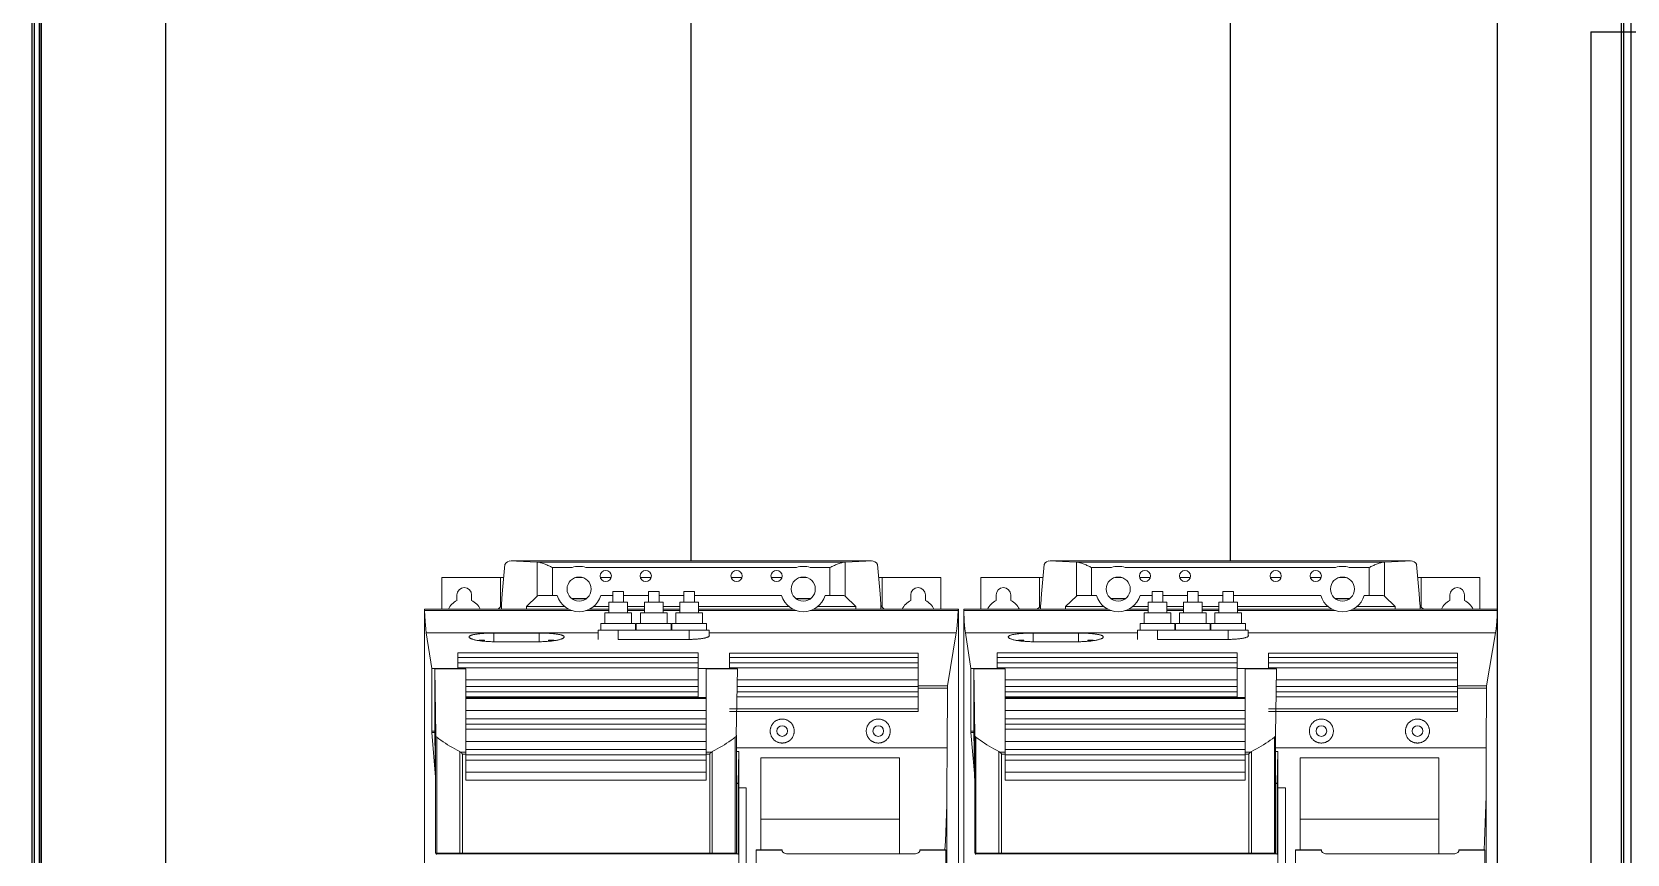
# Model space of a CAD drawing. Header units: millimetres. Extents: x 37984 to 70752, y 14140 to 37584.
# Drawn here: x 39499 to 40097, y 19641 to 19949 of the extents above; entities that cross this region are included whole.
import ezdxf

# ---------------------------------------------------------------- set-up
doc = ezdxf.new("R2010")
doc.units = ezdxf.units.MM
doc.set_wipeout_variables(frame=1)
doc.layers.add('! NO PLOT !', color=7, linetype='Continuous', true_color=0xff75dd, plot=False)
doc.layers.add('000-PI-Oprema', color=30, linetype='Continuous', lineweight=5)
doc.layers.add('000-SI-Oprema', color=30, linetype='Continuous', lineweight=5)
doc.layers.add('000-PI-ORMAR', color=2, linetype='Continuous')
doc.layers.add('002-PI-Kabelska kanalica', color=150, linetype='Continuous')

# ---------------------------------------------------------------- blocks, each defined once
blk = doc.blocks.new('8606.000_back')
at = {"layer": '000-PI-ORMAR'}
for p, q in [((47606.03, 38573.17), (47606.03, 36588.67)), ((48198.03, 36588.67), (48198.03, 38573.17)), ((47602.52, 38552.67), (47602.52, 36601.67)), ((47605.24, 38552.67), (47605.24, 36601.67)), ((47606.02, 36601.67), (47606.02, 38552.53)), ((48198.8, 38552.67), (48198.8, 36601.67)), ((48201.52, 38552.67), (48201.52, 36601.67))]:
    blk.add_line(p, q, dxfattribs=at)
blk = doc.blocks.new('6SL3220-3YE3X-1XXX')
blk.add_wipeout([(0, 31.9), (0, 165.4), (35.74, 165.4), (34.64, 166.78), (33.18, 167.6), (31.4, 167.91), (-3.6, 167.91), (-3.6, 169.1), (-3.53, 170.1), (-3.38, 170.1), (-3.38, 171.1), (-3.5, 171.1), (-3.5, 606.71), (2.92, 606.71), (2.92, 618.6), (26.16, 618.6), (26.6, 623.52), (27.58, 624.49), (28.9, 624.9), (163.9, 624.9), (165.22, 624.49), (166.2, 623.52), (166.64, 618.6), (189.88, 618.6), (189.88, 606.71), (196.5, 606.7), (196.5, 474.4), (194.75, 474.4), (194.5, 434.4), (196.5, 434.4), (196.5, 171.1), (196.18, 171.1), (196.18, 170.1), (196.33, 170.1), (196.4, 169.1), (196.4, 167.91), (161.4, 167.91), (159.72, 167.62), (158.17, 166.74), (157.06, 165.4), (193, 165.4), (193, 35.9), (192.76, 34.29), (192.04, 32.94), (191.99, 32.98), (190.9, 31.83), (189.54, 31.15), (188, 30.9), (148.9, 30.9), (148.9, 29.9), (147.75, 29.69), (146.78, 29.02), (146.12, 28.05), (145.9, 26.9), (145.9, 12.9), (146.12, 11.74), (146.78, 10.78), (147.73, 10.14), (148.9, 9.9), (150.07, 9.66), (151.02, 9.02), (151.69, 8.04), (151.9, 6.9), (151.9, 5.1), (151.64, 3.84), (150.92, 2.84), (149.8, 2.2), (146.1, 1.1), (142.4, 0), (141.5, -0.1), (136.4, -0.1), (135.5, 0), (128.1, 2.2), (126.98, 2.83), (126.27, 3.9), (126, 5.1), (126, 6.9), (126.23, 8.05), (126.88, 9.02), (127.88, 9.67), (130.13, 10.13), (131.12, 10.78), (131.77, 11.73), (132, 12.9), (132, 26.9), (131.76, 28.05), (131.12, 29.02), (130.13, 29.68), (129, 29.9), (129, 30.9), (57.3, 30.9), (57.3, 29.9), (56.17, 29.68), (55.18, 29.02), (54.56, 28.04), (54.3, 26.9), (54.3, 12.9), (54.54, 11.72), (55.18, 10.78), (56.19, 10.11), (57.3, 9.9), (58.5, 9.65), (59.42, 9.02), (60.05, 8.05), (60.3, 6.9), (60.3, 5.1), (60.06, 3.82), (59.27, 2.78), (58.2, 2.2), (54.5, 1.1), (50.8, 0), (49.9, -0.1), (44.8, -0.1), (43.9, 0), (40.2, 1.1), (36.5, 2.2), (35.4, 2.83), (34.66, 3.82), (34.4, 5.06), (34.4, 6.9), (34.62, 8.03), (35.28, 9.02), (36.29, 9.68), (37.4, 9.9), (38.55, 10.11), (39.52, 10.78), (40.17, 11.76), (40.4, 12.9), (40.4, 26.9), (40.17, 28.06), (39.52, 29.02), (38.55, 29.69), (37.4, 29.9), (37.4, 30.9), (3, 30.9), (1.42, 31.15)]).dxf.layer = '000-PI-Oprema'
at = {"layer": '000-PI-Oprema', "ltscale": 0.25}
for p, q in [((25.62, 612.53), (26.6, 623.52)), ((38.58, 624.4), (28.41, 624.83)), ((28.9, 624.9), (163.9, 624.9)), ((38.58, 624.4), (154.22, 624.4)), ((38.7, 624.39), (38.58, 624.4)), ((39.02, 624.36), (38.7, 624.39)), ((38.7, 611.57), (38.7, 624.39)), ((39.34, 624.31), (39.02, 624.36)), ((39.67, 624.24), (39.34, 624.31)), ((39.99, 624.15), (39.67, 624.24)), ((40.31, 624.06), (39.99, 624.15)), ((40.63, 623.96), (40.31, 624.06)), ((40.96, 623.85), (40.63, 623.96)), ((41.3, 623.73), (40.96, 623.85)), ((41.64, 623.6), (41.3, 623.73)), ((41.99, 623.46), (41.64, 623.6)), ((42.34, 623.31), (41.99, 623.46)), ((42.69, 623.17), (42.34, 623.31)), ((43.04, 623.01), (42.69, 623.17)), ((43.39, 622.86), (43.04, 623.01)), ((43.73, 622.71), (43.39, 622.86)), ((44.06, 622.56), (43.73, 622.71)), ((44.4, 622.41), (44.06, 622.56)), ((44.4, 622.41), (51.84, 622.41)), ((44.4, 611.9), (44.4, 622.41)), ((56.96, 622.41), (135.84, 622.41)), ((140.96, 622.41), (148.4, 622.41)), ((148.4, 622.41), (148.74, 622.56)), ((148.4, 611.9), (148.4, 622.41)), ((148.74, 622.56), (149.08, 622.72)), ((149.08, 622.72), (149.44, 622.87)), ((149.44, 622.87), (149.77, 623.02)), ((149.77, 623.02), (150.11, 623.16)), ((150.11, 623.16), (150.45, 623.31)), ((150.45, 623.31), (150.8, 623.45)), ((150.8, 623.45), (151.15, 623.59)), ((151.15, 623.59), (151.5, 623.73)), ((151.5, 623.73), (151.84, 623.85)), ((151.84, 623.85), (152.17, 623.96)), ((152.17, 623.96), (152.49, 624.06)), ((152.49, 624.06), (152.81, 624.15)), ((152.81, 624.15), (153.13, 624.24)), ((153.13, 624.24), (153.46, 624.31)), ((153.46, 624.31), (153.78, 624.36)), ((153.78, 624.36), (154.1, 624.39)), ((154.22, 624.4), (154.1, 624.39)), ((154.1, 611.57), (154.1, 624.39)), ((154.22, 624.4), (164.39, 624.83)), ((167.18, 612.53), (166.2, 623.52)), ((2.92, 618.6), (24.9, 618.6)), ((2.92, 606.71), (2.92, 618.6)), ((24.9, 618.6), (26.16, 618.6)), ((24.9, 607.48), (24.9, 618.6)), ((53.07, 618.6), (55.73, 618.6)), ((62.39, 618.6), (66.41, 618.6)), ((77.39, 618.6), (81.41, 618.6)), ((111.39, 618.6), (115.41, 618.6)), ((126.39, 618.6), (130.41, 618.6)), ((137.07, 618.6), (139.73, 618.6)), ((166.64, 618.6), (167.9, 618.6)), ((167.9, 618.6), (189.88, 618.6)), ((167.9, 607.48), (167.9, 618.6)), ((189.88, 606.71), (189.88, 618.6)), ((8.65, 610), (8.65, 612.1)), ((8.65, 610), (8.67, 610)), ((14.13, 610), (14.15, 610)), ((14.15, 610), (14.15, 612.1)), ((25.35, 608.6), (25.62, 612.53)), ((34.67, 607.8), (38.7, 611.57)), ((39.16, 611.9), (38.7, 611.57)), ((39.16, 611.9), (46.25, 611.9)), ((51.57, 610.8), (57.23, 610.8)), ((51.84, 610.6), (56.96, 610.6)), ((62.55, 611.9), (67.1, 611.9)), ((67.1, 613.4), (69.1, 613.4)), ((67.1, 609.4), (67.1, 613.4)), ((69.1, 613.4), (71.1, 613.4)), ((71.1, 609.4), (71.1, 613.4)), ((71.1, 611.9), (80.35, 611.9)), ((80.35, 613.4), (84.35, 613.4)), ((80.35, 609.4), (80.35, 613.4)), ((84.35, 609.4), (84.35, 613.4)), ((84.35, 611.9), (93.6, 611.9)), ((93.6, 613.4), (95.6, 613.4)), ((93.6, 609.4), (93.6, 613.4)), ((95.6, 613.4), (97.6, 613.4)), ((97.6, 609.4), (97.6, 613.4)), ((97.6, 611.9), (130.25, 611.9)), ((135.57, 610.8), (141.23, 610.8)), ((135.84, 610.6), (140.96, 610.6)), ((146.55, 611.9), (148.4, 611.9)), ((148.4, 611.9), (153.64, 611.9)), ((154.1, 611.57), (153.64, 611.9)), ((158.13, 607.8), (154.1, 611.57)), ((167.45, 608.6), (167.18, 612.53)), ((178.65, 610), (178.65, 612.1)), ((178.65, 610), (178.67, 610)), ((184.13, 610), (184.15, 610)), ((184.15, 610), (184.15, 612.1)), ((-3.5, 606.71), (50.58, 606.71)), ((-3.5, 171.1), (-3.5, 606.7)), ((-3.46, 606.2), (51.82, 606.2)), ((25.3, 606.71), (25.3, 608.3)), ((34.67, 607.8), (48.92, 607.8)), ((34.67, 606.71), (34.67, 607.8)), ((56.98, 606.2), (65.6, 606.2)), ((58.22, 606.71), (65.6, 606.71)), ((59.88, 607.8), (65.6, 607.8)), ((64.1, 605.4), (69.1, 605.4)), ((64.1, 601.4), (64.1, 605.4)), ((65.6, 609.4), (69.1, 609.4)), ((65.6, 605.4), (65.6, 609.4)), ((69.1, 609.4), (72.6, 609.4)), ((69.1, 605.4), (74.1, 605.4)), ((72.6, 605.4), (72.6, 609.4)), ((72.6, 607.8), (78.85, 607.8)), ((72.6, 606.71), (78.85, 606.71)), ((72.6, 606.2), (78.85, 606.2)), ((74.1, 601.4), (74.1, 605.4)), ((77.35, 605.4), (87.35, 605.4)), ((77.35, 601.4), (77.35, 605.4)), ((78.85, 609.4), (85.85, 609.4)), ((78.85, 605.4), (78.85, 609.4)), ((85.85, 605.4), (85.85, 609.4)), ((85.85, 607.8), (92.1, 607.8)), ((85.85, 606.71), (92.1, 606.71)), ((85.85, 606.2), (92.1, 606.2)), ((87.35, 601.4), (87.35, 605.4)), ((90.6, 605.4), (95.6, 605.4)), ((90.6, 601.4), (90.6, 605.4)), ((92.1, 609.4), (95.6, 609.4)), ((92.1, 605.4), (92.1, 609.4)), ((95.6, 609.4), (99.1, 609.4)), ((95.6, 605.4), (100.6, 605.4)), ((99.1, 605.4), (99.1, 609.4)), ((99.1, 607.8), (132.92, 607.8)), ((99.1, 606.71), (134.58, 606.71)), ((99.1, 606.2), (135.82, 606.2)), ((100.6, 601.4), (100.6, 605.4)), ((140.98, 606.2), (196.45, 606.2)), ((142.22, 606.71), (196.49, 606.71)), ((143.88, 607.8), (158.13, 607.8)), ((158.13, 606.71), (158.13, 607.8)), ((167.5, 606.71), (167.5, 608.3)), ((196.5, 474.4), (196.5, 606.7)), ((-2.84, 597.9), (61.6, 597.9)), ((-0.82, 584.52), (-2.84, 597.9)), ((17.94, 597.64), (18.32, 597.66)), ((18.32, 597.66), (18.72, 597.69)), ((18.72, 597.69), (19.13, 597.72)), ((19.13, 597.72), (19.54, 597.74)), ((19.54, 597.74), (19.96, 597.75)), ((19.96, 597.75), (20.38, 597.77)), ((20.38, 597.77), (20.81, 597.78)), ((20.81, 597.78), (21.23, 597.79)), ((21.23, 597.79), (21.66, 597.8)), ((21.66, 597.8), (22.08, 597.8)), ((22.08, 597.8), (22.5, 597.8)), ((22.5, 597.8), (39.5, 597.8)), ((22.5, 594.57), (22.5, 597.8)), ((39.92, 597.8), (39.5, 597.8)), ((39.5, 594.57), (39.5, 597.8)), ((40.34, 597.8), (39.92, 597.8)), ((40.77, 597.79), (40.34, 597.8)), ((41.19, 597.78), (40.77, 597.79)), ((41.62, 597.77), (41.19, 597.78)), ((42.04, 597.75), (41.62, 597.77)), ((42.46, 597.74), (42.04, 597.75)), ((42.87, 597.72), (42.46, 597.74)), ((43.28, 597.69), (42.87, 597.72)), ((43.68, 597.66), (43.28, 597.69)), ((44.06, 597.64), (43.68, 597.66)), ((61.6, 598.9), (103.1, 598.9)), ((61.6, 595.4), (61.6, 598.9)), ((62.6, 601.4), (69.1, 601.4)), ((62.6, 598.9), (62.6, 601.4)), ((69.1, 601.4), (75.6, 601.4)), ((69.1, 595.44), (69.1, 598.9)), ((75.6, 598.9), (75.6, 601.4)), ((75.85, 601.4), (88.85, 601.4)), ((75.85, 598.9), (75.85, 601.4)), ((88.85, 598.9), (88.85, 601.4)), ((89.1, 601.4), (95.6, 601.4)), ((89.1, 598.9), (89.1, 601.4)), ((95.6, 601.4), (102.1, 601.4)), ((95.6, 595.44), (95.6, 598.9)), ((102.1, 598.9), (102.1, 601.4)), ((103.1, 596.57), (103.1, 598.9)), ((103.1, 597.9), (195.69, 597.9)), ((195.69, 597.9), (192.42, 578)), ((13.2, 596.35), (13.21, 596.42)), ((13.21, 596.28), (13.2, 596.35)), ((13.21, 596.42), (13.24, 596.5)), ((13.24, 596.21), (13.21, 596.28)), ((13.24, 596.5), (13.28, 596.57)), ((13.28, 596.13), (13.24, 596.21)), ((13.28, 596.57), (13.35, 596.64)), ((13.35, 596.06), (13.28, 596.13)), ((13.35, 596.64), (13.44, 596.71)), ((13.44, 595.98), (13.35, 596.06)), ((13.44, 596.71), (13.55, 596.78)), ((13.55, 595.91), (13.44, 595.98)), ((13.55, 596.78), (13.67, 596.84)), ((13.67, 595.83), (13.55, 595.91)), ((13.67, 596.84), (13.82, 596.91)), ((13.82, 595.75), (13.67, 595.83)), ((13.82, 596.91), (13.98, 596.98)), ((13.98, 595.68), (13.82, 595.75)), ((13.98, 596.98), (14.17, 597.04)), ((14.17, 595.6), (13.98, 595.68)), ((14.17, 597.04), (14.37, 597.1)), ((14.37, 595.53), (14.17, 595.6)), ((14.37, 597.1), (14.59, 597.16)), ((14.59, 595.46), (14.37, 595.53)), ((14.59, 597.16), (14.83, 597.21)), ((14.83, 595.39), (14.59, 595.46)), ((14.83, 597.21), (15.08, 597.27)), ((15.08, 595.32), (14.83, 595.39)), ((15.08, 597.27), (15.34, 597.32)), ((15.34, 595.26), (15.08, 595.32)), ((15.34, 597.32), (15.62, 597.36)), ((15.62, 595.19), (15.34, 595.26)), ((15.62, 597.36), (15.9, 597.41)), ((15.9, 595.13), (15.62, 595.19)), ((15.9, 597.41), (16.2, 597.45)), ((16.2, 595.08), (15.9, 595.13)), ((16.2, 597.45), (16.52, 597.49)), ((16.52, 595.02), (16.2, 595.08)), ((16.52, 597.49), (16.85, 597.53)), ((16.85, 594.97), (16.52, 595.02)), ((16.85, 597.53), (17.2, 597.57)), ((17.19, 594.92), (16.85, 594.97)), ((17, 595.1), (19, 595.1)), ((17, 594.94), (17, 595.1)), ((17.56, 594.87), (17.19, 594.92)), ((17.2, 597.57), (17.56, 597.6)), ((17.56, 597.6), (17.94, 597.64)), ((17.93, 594.82), (17.56, 594.87)), ((18.32, 594.78), (17.93, 594.82)), ((18.71, 594.74), (18.32, 594.78)), ((19.12, 594.71), (18.71, 594.74)), ((19, 594.72), (19, 595.1)), ((19.53, 594.68), (19.12, 594.71)), ((19.95, 594.65), (19.53, 594.68)), ((20.38, 594.63), (19.95, 594.65)), ((20.8, 594.61), (20.38, 594.63)), ((21.23, 594.59), (20.8, 594.61)), ((21.66, 594.58), (21.23, 594.59)), ((22.08, 594.58), (21.66, 594.58)), ((22.5, 594.57), (22.08, 594.58)), ((22.5, 594.57), (39.5, 594.57)), ((39.5, 594.57), (39.92, 594.58)), ((39.92, 594.58), (40.34, 594.58)), ((40.34, 594.58), (40.77, 594.59)), ((40.77, 594.59), (41.2, 594.61)), ((41.2, 594.61), (41.62, 594.63)), ((41.62, 594.63), (42.05, 594.65)), ((42.05, 594.65), (42.47, 594.68)), ((42.47, 594.68), (42.88, 594.71)), ((42.88, 594.71), (43.29, 594.74)), ((43, 595.1), (45, 595.1)), ((43, 594.72), (43, 595.1)), ((43.29, 594.74), (43.68, 594.78)), ((43.68, 594.78), (44.07, 594.82)), ((44.44, 597.6), (44.06, 597.64)), ((44.07, 594.82), (44.44, 594.87)), ((44.8, 597.57), (44.44, 597.6)), ((44.44, 594.87), (44.81, 594.92)), ((45.15, 597.53), (44.8, 597.57)), ((44.81, 594.92), (45.15, 594.97)), ((45, 594.94), (45, 595.1)), ((45.48, 597.49), (45.15, 597.53)), ((45.15, 594.97), (45.48, 595.02)), ((45.8, 597.45), (45.48, 597.49)), ((45.48, 595.02), (45.8, 595.08)), ((46.1, 597.41), (45.8, 597.45)), ((45.8, 595.08), (46.1, 595.13)), ((46.38, 597.36), (46.1, 597.41)), ((46.1, 595.13), (46.38, 595.19)), ((46.66, 597.32), (46.38, 597.36)), ((46.38, 595.19), (46.66, 595.26)), ((46.92, 597.27), (46.66, 597.32)), ((46.66, 595.26), (46.92, 595.32)), ((47.17, 597.21), (46.92, 597.27)), ((46.92, 595.32), (47.17, 595.39)), ((47.41, 597.16), (47.17, 597.21)), ((47.17, 595.39), (47.41, 595.46)), ((47.63, 597.1), (47.41, 597.16)), ((47.41, 595.46), (47.63, 595.53)), ((47.83, 597.04), (47.63, 597.1)), ((47.63, 595.53), (47.83, 595.6)), ((48.02, 596.98), (47.83, 597.04)), ((47.83, 595.6), (48.02, 595.68)), ((48.18, 596.91), (48.02, 596.98)), ((48.02, 595.68), (48.18, 595.75)), ((48.33, 596.84), (48.18, 596.91)), ((48.18, 595.75), (48.33, 595.83)), ((48.45, 596.78), (48.33, 596.84)), ((48.33, 595.83), (48.45, 595.91)), ((48.56, 596.71), (48.45, 596.78)), ((48.45, 595.91), (48.56, 595.98)), ((48.65, 596.64), (48.56, 596.71)), ((48.56, 595.98), (48.65, 596.06)), ((48.72, 596.57), (48.65, 596.64)), ((48.65, 596.06), (48.72, 596.13)), ((48.76, 596.5), (48.72, 596.57)), ((48.72, 596.13), (48.76, 596.21)), ((48.79, 596.42), (48.76, 596.5)), ((48.76, 596.21), (48.79, 596.28)), ((48.8, 596.35), (48.79, 596.42)), ((48.79, 596.28), (48.8, 596.35)), ((69.12, 595.44), (69.1, 595.44)), ((69.13, 595.44), (69.12, 595.44)), ((69.15, 595.44), (69.13, 595.44)), ((69.17, 595.44), (69.15, 595.44)), ((69.18, 595.44), (69.17, 595.44)), ((69.2, 595.44), (69.18, 595.44)), ((69.2, 595.44), (95.7, 595.44)), ((95.7, 595.44), (96.04, 595.44)), ((96.04, 595.44), (96.38, 595.44)), ((96.38, 595.44), (96.72, 595.45)), ((96.72, 595.45), (97.07, 595.46)), ((97.07, 595.46), (97.41, 595.48)), ((97.41, 595.48), (97.75, 595.49)), ((97.75, 595.49), (98.09, 595.51)), ((98.09, 595.51), (98.42, 595.54)), ((98.42, 595.54), (98.75, 595.56)), ((98.75, 595.56), (99.07, 595.59)), ((99.07, 595.59), (99.38, 595.62)), ((99.38, 595.62), (99.68, 595.66)), ((99.68, 595.66), (99.98, 595.69)), ((99.98, 595.69), (100.26, 595.73)), ((100.26, 595.73), (100.52, 595.77)), ((100.52, 595.77), (100.78, 595.81)), ((100.78, 595.81), (101.02, 595.86)), ((101.02, 595.86), (101.25, 595.9)), ((101.25, 595.9), (101.47, 595.95)), ((101.47, 595.95), (101.69, 596)), ((101.69, 596), (101.89, 596.05)), ((101.89, 596.05), (102.08, 596.1)), ((102.08, 596.1), (102.25, 596.15)), ((102.25, 596.15), (102.42, 596.21)), ((102.42, 596.21), (102.57, 596.26)), ((102.57, 596.26), (102.7, 596.32)), ((102.7, 596.32), (102.82, 596.38)), ((102.82, 596.38), (102.92, 596.44)), ((102.92, 596.44), (103.01, 596.49)), ((103.01, 596.49), (103.08, 596.55)), ((103.08, 596.55), (103.13, 596.61)), ((103.13, 596.94), (103.1, 596.97)), ((103.16, 596.91), (103.13, 596.94)), ((103.13, 596.61), (103.17, 596.66)), ((103.18, 596.87), (103.16, 596.91)), ((103.17, 596.66), (103.19, 596.72)), ((103.19, 596.84), (103.18, 596.87)), ((103.2, 596.81), (103.19, 596.84)), ((103.19, 596.72), (103.2, 596.78)), ((103.2, 596.78), (103.2, 596.81)), ((9, 590.36), (99, 590.36)), ((9, 584.52), (9, 590.36)), ((9, 588.7), (99, 588.7)), ((9, 586.7), (99, 586.7)), ((99, 573.62), (99, 590.36)), ((110.7, 590.26), (181.5, 590.26)), ((110.7, 584.44), (110.7, 590.26)), ((110.7, 588.7), (181.5, 588.7)), ((110.7, 586.7), (181.5, 586.7)), ((181.5, 578), (181.5, 590.26)), ((-0.82, 584.52), (9, 584.52)), ((-0.82, 561.1), (-0.82, 584.52)), ((0.3, 584.44), (12, 584.44)), ((0.3, 560.74), (0.3, 584.44)), ((0.7, 559.55), (0.3, 584.44)), ((9, 584.8), (99, 584.8)), ((9, 584.44), (9, 584.52)), ((12, 553.24), (12, 584.44)), ((12, 580.3), (99, 580.3)), ((12, 580.26), (99, 580.26)), ((99, 584.52), (110.7, 584.52)), ((102, 584.44), (113.7, 584.44)), ((102, 542.64), (102, 584.44)), ((110.7, 584.8), (181.5, 584.8)), ((113.7, 584.44), (113.3, 559.55)), ((113.7, 580.3), (181.5, 580.3)), ((113.7, 580.3), (181.5, 580.3)), ((12, 577.8), (99, 577.8)), ((12, 575.8), (99, 575.8)), ((12, 573.9), (99, 573.9)), ((113.7, 577.8), (181.5, 577.8)), ((113.7, 575.8), (181.5, 575.8)), ((113.7, 573.9), (181.5, 573.9)), ((181.5, 578), (192.42, 578)), ((181.5, 577.2), (181.5, 578)), ((181.5, 577.2), (192.4, 577.2)), ((181.5, 568.47), (181.5, 577.2)), ((192.4, 577.2), (192.26, 554.8)), ((12, 573.62), (102, 573.62)), ((12, 573.24), (102, 573.24)), ((12, 568.74), (102, 568.74)), ((110.7, 569.4), (181.5, 569.4)), ((110.7, 568.47), (181.5, 568.47)), ((12, 565.64), (102, 565.64)), ((12, 563.64), (102, 563.64)), ((126.04, 561.73), (126.08, 561.94)), ((126.08, 561.94), (126.12, 562.15)), ((126.12, 562.15), (126.18, 562.36)), ((126.18, 562.36), (126.24, 562.56)), ((126.24, 562.56), (126.32, 562.77)), ((126.32, 562.77), (126.41, 562.97)), ((126.41, 562.97), (126.5, 563.16)), ((126.5, 563.16), (126.61, 563.35)), ((126.61, 563.35), (126.72, 563.54)), ((126.72, 563.54), (126.84, 563.72)), ((126.84, 563.72), (126.97, 563.89)), ((126.97, 563.89), (127.1, 564.05)), ((127.1, 564.05), (127.24, 564.2)), ((127.24, 564.2), (127.39, 564.35)), ((127.39, 564.35), (127.54, 564.49)), ((127.54, 564.49), (127.7, 564.63)), ((127.7, 564.63), (127.87, 564.75)), ((127.87, 564.75), (128.05, 564.88)), ((128.05, 564.88), (128.24, 564.99)), ((128.24, 564.99), (128.43, 565.09)), ((128.43, 565.09), (128.62, 565.19)), ((128.62, 565.19), (128.82, 565.28)), ((128.82, 565.28), (129.03, 565.35)), ((129.03, 565.35), (129.24, 565.42)), ((129.24, 565.42), (129.45, 565.47)), ((129.45, 565.47), (129.66, 565.52)), ((129.66, 565.52), (129.87, 565.56)), ((129.87, 565.56), (130.08, 565.58)), ((130.08, 565.58), (130.29, 565.6)), ((130.29, 565.6), (130.5, 565.6)), ((130.71, 565.6), (130.5, 565.6)), ((130.92, 565.58), (130.71, 565.6)), ((131.14, 565.55), (130.92, 565.58)), ((131.35, 565.52), (131.14, 565.55)), ((131.57, 565.47), (131.35, 565.52)), ((131.78, 565.41), (131.57, 565.47)), ((131.99, 565.34), (131.78, 565.41)), ((132.2, 565.27), (131.99, 565.34)), ((132.4, 565.18), (132.2, 565.27)), ((132.6, 565.08), (132.4, 565.18)), ((132.8, 564.97), (132.6, 565.08)), ((132.98, 564.85), (132.8, 564.97)), ((133.16, 564.73), (132.98, 564.85)), ((133.33, 564.6), (133.16, 564.73)), ((133.5, 564.46), (133.33, 564.6)), ((133.65, 564.31), (133.5, 564.46)), ((133.8, 564.16), (133.65, 564.31)), ((133.94, 564), (133.8, 564.16)), ((134.07, 563.84), (133.94, 564)), ((134.2, 563.66), (134.07, 563.84)), ((134.32, 563.48), (134.2, 563.66)), ((134.43, 563.29), (134.32, 563.48)), ((134.53, 563.09), (134.43, 563.29)), ((134.63, 562.89), (134.53, 563.09)), ((134.71, 562.69), (134.63, 562.89)), ((134.78, 562.48), (134.71, 562.69)), ((134.85, 562.27), (134.78, 562.48)), ((134.9, 562.06), (134.85, 562.27)), ((134.94, 561.84), (134.9, 562.06)), ((134.97, 561.63), (134.94, 561.84)), ((162.03, 561.63), (162.06, 561.84)), ((162.06, 561.84), (162.1, 562.06)), ((162.1, 562.06), (162.15, 562.27)), ((162.15, 562.27), (162.22, 562.48)), ((162.22, 562.48), (162.29, 562.69)), ((162.29, 562.69), (162.37, 562.89)), ((162.37, 562.89), (162.47, 563.09)), ((162.47, 563.09), (162.57, 563.29)), ((162.57, 563.29), (162.68, 563.48)), ((162.68, 563.48), (162.8, 563.66)), ((162.8, 563.66), (162.93, 563.84)), ((162.93, 563.84), (163.06, 564)), ((163.06, 564), (163.2, 564.16)), ((163.2, 564.16), (163.35, 564.31)), ((163.35, 564.31), (163.5, 564.46)), ((163.5, 564.46), (163.67, 564.6)), ((163.67, 564.6), (163.84, 564.73)), ((163.84, 564.73), (164.02, 564.85)), ((164.02, 564.85), (164.2, 564.97)), ((164.2, 564.97), (164.4, 565.08)), ((164.4, 565.08), (164.6, 565.18)), ((164.6, 565.18), (164.8, 565.27)), ((164.8, 565.27), (165.01, 565.34)), ((165.01, 565.34), (165.22, 565.41)), ((165.22, 565.41), (165.43, 565.47)), ((165.43, 565.47), (165.65, 565.52)), ((165.65, 565.52), (165.86, 565.55)), ((165.86, 565.55), (166.08, 565.58)), ((166.08, 565.58), (166.29, 565.6)), ((166.29, 565.6), (166.5, 565.6)), ((166.71, 565.6), (166.5, 565.6)), ((166.92, 565.58), (166.71, 565.6)), ((167.13, 565.56), (166.92, 565.58)), ((167.34, 565.52), (167.13, 565.56)), ((167.55, 565.47), (167.34, 565.52)), ((167.76, 565.42), (167.55, 565.47)), ((167.97, 565.35), (167.76, 565.42)), ((168.18, 565.28), (167.97, 565.35)), ((168.38, 565.19), (168.18, 565.28)), ((168.57, 565.09), (168.38, 565.19)), ((168.76, 564.99), (168.57, 565.09)), ((168.95, 564.88), (168.76, 564.99)), ((169.13, 564.75), (168.95, 564.88)), ((169.3, 564.63), (169.13, 564.75)), ((169.46, 564.49), (169.3, 564.63)), ((169.61, 564.35), (169.46, 564.49)), ((169.76, 564.2), (169.61, 564.35)), ((169.9, 564.05), (169.76, 564.2)), ((170.03, 563.89), (169.9, 564.05)), ((170.16, 563.72), (170.03, 563.89)), ((170.28, 563.54), (170.16, 563.72)), ((170.39, 563.35), (170.28, 563.54)), ((170.5, 563.16), (170.39, 563.35)), ((170.59, 562.97), (170.5, 563.16)), ((170.68, 562.77), (170.59, 562.97)), ((170.76, 562.56), (170.68, 562.77)), ((170.82, 562.36), (170.76, 562.56)), ((170.88, 562.15), (170.82, 562.36)), ((170.92, 561.94), (170.88, 562.15)), ((170.96, 561.73), (170.92, 561.94)), ((-0.82, 561.1), (0.3, 561.1)), ((-0.81, 560.6), (0.3, 560.6)), ((0.66, 543.83), (-0.81, 560.6)), ((0.66, 539.84), (0.3, 560.74)), ((0.67, 559.46), (0.68, 559.49)), ((0.67, 559.43), (0.67, 559.46)), ((0.67, 559.4), (0.67, 559.43)), ((0.67, 559.37), (0.67, 559.4)), ((0.67, 515.34), (0.67, 559.38)), ((0.67, 559.33), (0.67, 559.37)), ((0.68, 559.29), (0.67, 559.33)), ((0.68, 559.49), (0.69, 559.52)), ((0.69, 559.24), (0.68, 559.29)), ((0.69, 559.52), (0.7, 559.55)), ((0.71, 559.2), (0.69, 559.24)), ((0.73, 559.16), (0.71, 559.2)), ((0.75, 559.11), (0.73, 559.16)), ((0.78, 559.07), (0.75, 559.11)), ((0.81, 559.03), (0.78, 559.07)), ((0.85, 558.99), (0.81, 559.03)), ((0.9, 558.95), (0.85, 558.99)), ((0.94, 558.91), (0.9, 558.95)), ((0.99, 558.88), (0.94, 558.91)), ((1.04, 558.84), (0.99, 558.88)), ((1.1, 558.81), (1.04, 558.84)), ((1.87, 558.23), (1.1, 558.81)), ((1.1, 515.34), (1.1, 558.81)), ((2.66, 557.65), (1.87, 558.23)), ((3.48, 557.08), (2.66, 557.65)), ((4.31, 556.52), (3.48, 557.08)), ((5.16, 555.97), (4.31, 556.52)), ((6.04, 555.43), (5.16, 555.97)), ((12, 561.74), (102, 561.74)), ((12, 557.24), (102, 557.24)), ((107.96, 555.43), (108.84, 555.97)), ((108.84, 555.97), (109.69, 556.52)), ((109.69, 556.52), (110.52, 557.08)), ((110.52, 557.08), (111.34, 557.65)), ((111.34, 557.65), (112.13, 558.23)), ((112.13, 558.23), (112.9, 558.81)), ((112.9, 558.81), (112.96, 558.84)), ((112.9, 515.34), (112.9, 558.81)), ((112.96, 558.84), (113.01, 558.88)), ((113.01, 558.88), (113.06, 558.91)), ((113.06, 558.91), (113.1, 558.95)), ((113.1, 558.95), (113.15, 558.99)), ((113.15, 558.99), (113.19, 559.03)), ((113.19, 559.03), (113.22, 559.07)), ((113.22, 559.07), (113.25, 559.11)), ((113.25, 559.11), (113.27, 559.16)), ((113.27, 559.16), (113.29, 559.2)), ((113.29, 559.2), (113.31, 559.24)), ((113.31, 559.52), (113.3, 559.55)), ((113.32, 559.49), (113.31, 559.52)), ((113.31, 559.24), (113.32, 559.29)), ((113.33, 559.46), (113.32, 559.49)), ((113.32, 559.29), (113.33, 559.33)), ((113.33, 559.43), (113.33, 559.46)), ((113.33, 559.4), (113.33, 559.43)), ((113.33, 559.37), (113.33, 559.4)), ((113.33, 515.34), (113.33, 559.38)), ((113.33, 559.33), (113.33, 559.37)), ((126, 561.31), (126.02, 561.52)), ((126, 561.1), (126, 561.31)), ((126, 560.9), (126, 561.1)), ((126.02, 560.69), (126, 560.9)), ((126.02, 561.52), (126.04, 561.73)), ((126.04, 560.48), (126.02, 560.69)), ((126.08, 560.27), (126.04, 560.48)), ((126.12, 560.06), (126.08, 560.27)), ((126.18, 559.85), (126.12, 560.06)), ((126.24, 559.64), (126.18, 559.85)), ((126.32, 559.44), (126.24, 559.64)), ((126.4, 559.23), (126.32, 559.44)), ((126.5, 559.04), (126.4, 559.23)), ((126.6, 558.85), (126.5, 559.04)), ((126.72, 558.66), (126.6, 558.85)), ((126.84, 558.49), (126.72, 558.66)), ((126.97, 558.32), (126.84, 558.49)), ((127.1, 558.15), (126.97, 558.32)), ((127.24, 558), (127.1, 558.15)), ((127.39, 557.85), (127.24, 558)), ((127.54, 557.71), (127.39, 557.85)), ((127.7, 557.58), (127.54, 557.71)), ((127.87, 557.45), (127.7, 557.58)), ((128.05, 557.33), (127.87, 557.45)), ((128.24, 557.21), (128.05, 557.33)), ((128.43, 557.11), (128.24, 557.21)), ((128.62, 557.01), (128.43, 557.11)), ((128.82, 556.92), (128.62, 557.01)), ((129.03, 556.85), (128.82, 556.92)), ((129.24, 556.78), (129.03, 556.85)), ((129.45, 556.73), (129.24, 556.78)), ((129.66, 556.68), (129.45, 556.73)), ((129.87, 556.64), (129.66, 556.68)), ((130.08, 556.62), (129.87, 556.64)), ((130.29, 556.6), (130.08, 556.62)), ((130.5, 556.6), (130.29, 556.6)), ((130.5, 556.6), (130.71, 556.6)), ((130.71, 556.6), (130.92, 556.62)), ((130.92, 556.62), (131.14, 556.65)), ((131.14, 556.65), (131.35, 556.68)), ((131.35, 556.68), (131.57, 556.73)), ((131.57, 556.73), (131.78, 556.79)), ((131.78, 556.79), (131.99, 556.86)), ((131.99, 556.86), (132.2, 556.93)), ((132.2, 556.93), (132.41, 557.02)), ((132.41, 557.02), (132.6, 557.12)), ((132.6, 557.12), (132.8, 557.23)), ((132.8, 557.23), (132.98, 557.35)), ((132.98, 557.35), (133.16, 557.47)), ((133.16, 557.47), (133.33, 557.6)), ((133.33, 557.6), (133.5, 557.74)), ((133.5, 557.74), (133.65, 557.89)), ((133.65, 557.89), (133.8, 558.04)), ((133.8, 558.04), (133.94, 558.2)), ((133.94, 558.2), (134.07, 558.36)), ((134.07, 558.36), (134.2, 558.54)), ((134.2, 558.54), (134.32, 558.72)), ((134.32, 558.72), (134.43, 558.91)), ((134.43, 558.91), (134.53, 559.11)), ((134.53, 559.11), (134.63, 559.31)), ((134.63, 559.31), (134.71, 559.51)), ((134.71, 559.51), (134.78, 559.72)), ((134.78, 559.72), (134.85, 559.93)), ((134.85, 559.93), (134.9, 560.15)), ((134.9, 560.15), (134.94, 560.36)), ((134.94, 560.36), (134.97, 560.57)), ((134.99, 561.42), (134.97, 561.63)), ((134.97, 560.57), (134.99, 560.79)), ((135, 561.21), (134.99, 561.42)), ((134.99, 560.79), (135, 561)), ((135, 561), (135, 561.21)), ((162, 561.21), (162.01, 561.42)), ((162, 561), (162, 561.21)), ((162.01, 560.79), (162, 561)), ((162.01, 561.42), (162.03, 561.63)), ((162.03, 560.57), (162.01, 560.79)), ((162.06, 560.36), (162.03, 560.57)), ((162.1, 560.15), (162.06, 560.36)), ((162.15, 559.93), (162.1, 560.15)), ((162.22, 559.72), (162.15, 559.93)), ((162.29, 559.51), (162.22, 559.72)), ((162.37, 559.31), (162.29, 559.51)), ((162.47, 559.11), (162.37, 559.31)), ((162.57, 558.91), (162.47, 559.11)), ((162.68, 558.72), (162.57, 558.91)), ((162.8, 558.54), (162.68, 558.72)), ((162.93, 558.36), (162.8, 558.54)), ((163.06, 558.2), (162.93, 558.36)), ((163.2, 558.04), (163.06, 558.2)), ((163.35, 557.89), (163.2, 558.04)), ((163.5, 557.74), (163.35, 557.89)), ((163.67, 557.6), (163.5, 557.74)), ((163.84, 557.47), (163.67, 557.6)), ((164.02, 557.35), (163.84, 557.47)), ((164.2, 557.23), (164.02, 557.35)), ((164.4, 557.12), (164.2, 557.23)), ((164.59, 557.02), (164.4, 557.12)), ((164.8, 556.93), (164.59, 557.02)), ((165.01, 556.86), (164.8, 556.93)), ((165.22, 556.79), (165.01, 556.86)), ((165.43, 556.73), (165.22, 556.79)), ((165.65, 556.68), (165.43, 556.73)), ((165.86, 556.65), (165.65, 556.68)), ((166.08, 556.62), (165.86, 556.65)), ((166.29, 556.6), (166.08, 556.62)), ((166.5, 556.6), (166.29, 556.6)), ((166.5, 556.6), (166.71, 556.6)), ((166.71, 556.6), (166.92, 556.62)), ((166.92, 556.62), (167.13, 556.64)), ((167.13, 556.64), (167.34, 556.68)), ((167.34, 556.68), (167.55, 556.73)), ((167.55, 556.73), (167.76, 556.78)), ((167.76, 556.78), (167.97, 556.85)), ((167.97, 556.85), (168.18, 556.92)), ((168.18, 556.92), (168.38, 557.01)), ((168.38, 557.01), (168.57, 557.11)), ((168.57, 557.11), (168.76, 557.21)), ((168.76, 557.21), (168.95, 557.33)), ((168.95, 557.33), (169.13, 557.45)), ((169.13, 557.45), (169.3, 557.58)), ((169.3, 557.58), (169.46, 557.71)), ((169.46, 557.71), (169.61, 557.85)), ((169.61, 557.85), (169.76, 558)), ((169.76, 558), (169.9, 558.15)), ((169.9, 558.15), (170.03, 558.32)), ((170.03, 558.32), (170.16, 558.49)), ((170.16, 558.49), (170.28, 558.66)), ((170.28, 558.66), (170.4, 558.85)), ((170.4, 558.85), (170.5, 559.04)), ((170.5, 559.04), (170.6, 559.23)), ((170.6, 559.23), (170.68, 559.44)), ((170.68, 559.44), (170.76, 559.64)), ((170.76, 559.64), (170.82, 559.85)), ((170.82, 559.85), (170.88, 560.06)), ((170.88, 560.06), (170.92, 560.27)), ((170.92, 560.27), (170.96, 560.48)), ((170.98, 561.52), (170.96, 561.73)), ((170.96, 560.48), (170.98, 560.69)), ((171, 561.31), (170.98, 561.52)), ((170.98, 560.69), (171, 560.9)), ((171, 561.1), (171, 561.31)), ((171, 560.9), (171, 561.1)), ((6.93, 554.9), (6.04, 555.43)), ((7.84, 554.38), (6.93, 554.9)), ((8.76, 553.87), (7.84, 554.38)), ((9.7, 553.38), (8.76, 553.87)), ((9.73, 553.35), (9.7, 553.38)), ((9.7, 515.34), (9.7, 553.38)), ((9.76, 553.33), (9.73, 553.35)), ((9.79, 553.31), (9.76, 553.33)), ((9.83, 553.29), (9.79, 553.31)), ((9.86, 553.27), (9.83, 553.29)), ((9.89, 553.24), (9.86, 553.27)), ((9.94, 553.22), (9.89, 553.24)), ((9.89, 553.24), (12, 553.24)), ((9.98, 553.19), (9.94, 553.22)), ((10.02, 553.16), (9.98, 553.19)), ((10.06, 553.13), (10.02, 553.16)), ((10.11, 553.09), (10.06, 553.13)), ((10.15, 553.06), (10.11, 553.09)), ((10.19, 553.03), (10.15, 553.06)), ((10.24, 552.99), (10.19, 553.03)), ((10.28, 552.96), (10.24, 552.99)), ((10.32, 552.92), (10.28, 552.96)), ((10.36, 552.89), (10.32, 552.92)), ((10.4, 552.85), (10.36, 552.89)), ((10.44, 552.81), (10.4, 552.85)), ((10.48, 552.77), (10.44, 552.81)), ((10.52, 552.73), (10.48, 552.77)), ((10.56, 552.68), (10.52, 552.73)), ((10.59, 552.64), (10.56, 552.68)), ((10.62, 552.6), (10.59, 552.64)), ((10.65, 552.55), (10.62, 552.6)), ((10.66, 552.5), (10.65, 552.55)), ((10.67, 552.44), (10.66, 552.5)), ((10.67, 552.44), (12, 552.44)), ((10.67, 515.34), (10.67, 552.44)), ((12, 554.14), (102, 554.14)), ((12, 552.44), (12, 553.24)), ((12, 542.64), (12, 552.44)), ((12, 552.14), (102, 552.14)), ((12, 550.24), (102, 550.24)), ((102, 553.24), (104.11, 553.24)), ((102, 552.44), (103.33, 552.44)), ((103.33, 552.44), (103.34, 552.5)), ((103.33, 515.34), (103.33, 552.44)), ((103.34, 552.5), (103.36, 552.55)), ((103.36, 552.55), (103.38, 552.6)), ((103.38, 552.6), (103.41, 552.65)), ((103.41, 552.65), (103.44, 552.69)), ((103.44, 552.69), (103.48, 552.73)), ((103.48, 552.73), (103.52, 552.77)), ((103.52, 552.77), (103.56, 552.82)), ((103.56, 552.82), (103.61, 552.86)), ((103.61, 552.86), (103.65, 552.9)), ((103.65, 552.9), (103.7, 552.94)), ((103.7, 552.94), (103.74, 552.98)), ((103.74, 552.98), (103.79, 553.01)), ((103.79, 553.01), (103.84, 553.05)), ((103.84, 553.05), (103.88, 553.08)), ((103.88, 553.08), (103.93, 553.12)), ((103.93, 553.12), (103.97, 553.15)), ((103.97, 553.15), (104.02, 553.18)), ((104.02, 553.18), (104.06, 553.21)), ((104.06, 553.21), (104.11, 553.24)), ((104.11, 553.24), (104.14, 553.27)), ((104.14, 553.27), (104.17, 553.29)), ((104.17, 553.29), (104.21, 553.31)), ((104.21, 553.31), (104.24, 553.33)), ((104.24, 553.33), (104.27, 553.35)), ((104.27, 553.35), (104.3, 553.38)), ((104.3, 553.38), (105.24, 553.87)), ((104.3, 515.34), (104.3, 553.38)), ((105.24, 553.87), (106.16, 554.38)), ((106.16, 554.38), (107.07, 554.9)), ((107.07, 554.9), (107.96, 555.43)), ((113.33, 554.8), (192.26, 554.8)), ((113.33, 553.41), (114.19, 553.41)), ((114.19, 553.41), (113.95, 541.6)), ((114.19, 510.9), (114.19, 553.41)), ((122.5, 551.1), (174.5, 551.1)), ((122.5, 516.53), (122.5, 551.1)), ((174.5, 515.08), (174.5, 551.1)), ((192.26, 554.8), (192.2, 539.87)), ((12, 545.74), (102, 545.74)), ((0.66, 517.84), (0.66, 539.84)), ((12, 542.64), (102, 542.64)), ((113.33, 541.6), (113.95, 541.6)), ((113.33, 541.4), (113.95, 541.4)), ((113.34, 517.84), (113.34, 539.84)), ((113.95, 515.1), (113.95, 541.4)), ((114.2, 539.87), (117, 539.87)), ((114.2, 209.5), (114.2, 539.87)), ((117, 383.1), (117, 539.87)), ((192.18, 536.7), (192.2, 539.87)), ((192.2, 510.8), (192.2, 539.87)), ((192.03, 530.07), (192.12, 533.43)), ((192.12, 533.43), (192.18, 536.7)), ((122.5, 528.1), (174.5, 528.1)), ((191.77, 523.26), (191.91, 526.67)), ((191.91, 526.67), (192.03, 530.07)), ((191.63, 519.87), (191.77, 523.26)), ((0.67, 515.34), (113.33, 515.34)), ((0.68, 515.34), (0.68, 515.34)), ((0.92, 515.1), (0.92, 515.34)), ((0.92, 515.1), (113.95, 515.1)), ((120.78, 516.53), (130.51, 516.53)), ((120.78, 403.6), (120.78, 516.53)), ((120.78, 516.5), (130.51, 516.5)), ((130.51, 516.03), (130.51, 516.53)), ((130.78, 515.73), (130.51, 516.03)), ((132.78, 515.08), (179.78, 515.08)), ((181.78, 515.73), (182.05, 516.03)), ((182.05, 516.53), (191.78, 516.53)), ((182.05, 516.03), (182.05, 516.53)), ((182.05, 516.5), (191.78, 516.5)), ((191.47, 516.53), (191.63, 519.87)), ((191.78, 490.6), (191.78, 516.53))]:
    blk.add_line(p, q, dxfattribs=at)
for points in [[(-3.46, 606.2), (-3.47, 606.36), (-3.47, 606.5), (-3.48, 606.6), (-3.49, 606.67), (-3.49, 606.71), (-3.5, 606.7)], [(-3.46, 606.2), (-3.28, 602.18), (-3.07, 599.37), (-2.84, 597.9)], [(195.69, 597.9), (195.97, 599.37), (196.23, 602.18), (196.45, 606.2)], [(196.5, 606.7), (196.49, 606.71), (196.48, 606.67), (196.47, 606.6), (196.47, 606.5), (196.46, 606.36), (196.45, 606.2)], [(192.42, 578), (192.41, 577.9), (192.41, 577.76), (192.4, 577.59), (192.4, 577.4), (192.4, 577.2)], [(-0.82, 561.1), (-0.82, 561), (-0.82, 560.9), (-0.82, 560.8), (-0.82, 560.72), (-0.81, 560.65), (-0.81, 560.6)], [(113.95, 541.6), (113.95, 541.58), (113.95, 541.55), (113.95, 541.52), (113.95, 541.48), (113.95, 541.44), (113.95, 541.4)], [(0.66, 517.84), (0.66, 517.28), (0.67, 516.74), (0.67, 516.26)], [(0.92, 515.1), (0.92, 515.06), (0.92, 515.02), (0.93, 514.99), (0.93, 514.96), (0.93, 514.93), (0.93, 514.92), (0.93, 514.9), (0.93, 514.9)], [(113.33, 516.27), (113.33, 516.74), (113.34, 517.28), (113.34, 517.84)], [(113.95, 514.9), (113.95, 514.9), (113.95, 514.92), (113.95, 514.93), (113.95, 514.96), (113.95, 514.99), (113.95, 515.02), (113.95, 515.06), (113.95, 515.1)], [(130.78, 515.73), (130.94, 515.57), (131.15, 515.42), (131.42, 515.29), (131.72, 515.2), (132.06, 515.13), (132.42, 515.09), (132.78, 515.08)], [(179.78, 515.08), (180.14, 515.09), (180.5, 515.13), (180.84, 515.2), (181.14, 515.29), (181.41, 515.42), (181.62, 515.57), (181.78, 515.73)]]:
    blk.add_lwpolyline(points, dxfattribs=at)
for centre, radius in [((54.4, 614.3), 4.5), ((64.4, 619.2), 2.1), ((79.4, 619.2), 2.1), ((113.4, 619.2), 2.1), ((128.4, 619.2), 2.1), ((138.4, 614.3), 4.5), ((130.5, 561.1), 2), ((166.5, 561.1), 2)]:
    blk.add_circle(centre, radius, dxfattribs=at)
for centre, radius, start, end in [((29.07, 622.01), 2.9, 93.4776, 148.54884), ((54.4, 614.3), 8.5, 90.00004, 107.53564), ((54.4, 614.3), 8.5, 72.46434, 90.00004), ((138.4, 614.3), 8.5, 72.46437, 107.53564), ((163.73, 622.01), 2.9, 31.45112, 86.52234), ((11.4, 604.1), 6.5, 114.81164, 156.34189), ((11.4, 612.1), 2.75, 0, 180), ((11.4, 604.1), 6.5, 23.65889, 65.18834), ((54.4, 614.3), 8.5, 196.40069, 343.59931), ((138.4, 614.3), 8.5, 196.40068, 270.00001), ((138.4, 614.3), 8.5, 270.00001, 343.59931), ((181.4, 604.1), 6.5, 114.81164, 156.34109), ((181.4, 612.1), 2.75, 0, 180), ((181.4, 604.1), 6.5, 23.6589, 65.18837), ((23.26, 608.8), 2.1, 276.40786, 354.66468), ((169.54, 608.8), 2.1, 185.33533, 263.59233)]:
    blk.add_arc(centre, radius, start, end, dxfattribs=at)
blk = doc.blocks.new('SINAMICS_FSD_1mm')
at = {"layer": '000-SI-Oprema'}
blk.add_blockref('6SL3220-3YE3X-1XXX', (69205.2, 54000.1), dxfattribs=at)
at = {"layer": '! NO PLOT !', "ltscale": 0.25}
blk.add_line((69301.6, 54625), (69301.6, 54925), dxfattribs=at)
blk = doc.blocks.new('8606.000_montažna')
at = {"layer": '! NO PLOT !'}
blk.add_line((51182.39, 38449.42), (51182.39, 36559.42), dxfattribs=at)
at = {"layer": '000-PI-ORMAR'}
blk.add_line((50683.39, 38449.42), (50683.39, 36559.42), dxfattribs=at)
blk = doc.blocks.new('*U999')
at = {"layer": '002-PI-Kabelska kanalica'}
for p, q in [((-20, 690), (60, 690)), ((-20, -100), (-20, 690)), ((60, -100), (60, 690)), ((-20, -100), (60, -100))]:
    blk.add_line(p, q, dxfattribs=at)

msp = doc.modelspace()

# ---------------------------------------------------------------- block references
at = {"xscale": -1, "rotation": 180}
msp.add_blockref('*U999', (40103.463, 19849.404), dxfattribs=at)
at = {"layer": '000-PI-ORMAR'}
msp.add_blockref('8606.000_back', (-8698.583, -17811.766), dxfattribs=at)
at = {"layer": '000-SI-Oprema'}
msp.add_blockref('SINAMICS_FSD_1mm', (-29555.193, -34873.746), dxfattribs=at)

# ---------------------------------------------------------------- next in the draw order: block references
msp.add_blockref('SINAMICS_FSD_1mm', (-29353.193, -34873.746), dxfattribs=at)

# ---------------------------------------------------------------- next in the draw order: linework, layer by layer
at = {"layer": '000-PI-ORMAR', "ltscale": 0.25}
msp.add_line((40048.407, 20709.404), (40048.407, 18819.404), dxfattribs=at)

# ---------------------------------------------------------------- next in the draw order: block references
at = {"layer": '000-PI-Oprema'}
msp.add_blockref('8606.000_montažna', (-11133.988, -17740.014), dxfattribs=at)
at = {"layer": '000-PI-ORMAR'}
msp.add_blockref('8606.000_back', (-8103.11, -17811.766), dxfattribs=at)

doc.saveas('drawing.dxf')
